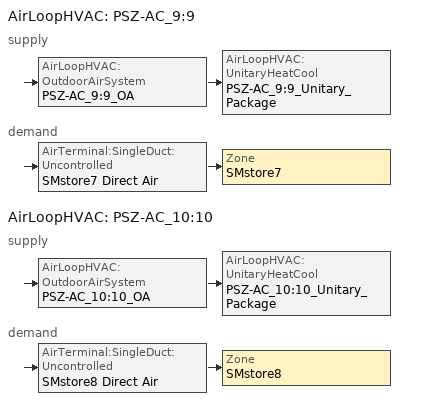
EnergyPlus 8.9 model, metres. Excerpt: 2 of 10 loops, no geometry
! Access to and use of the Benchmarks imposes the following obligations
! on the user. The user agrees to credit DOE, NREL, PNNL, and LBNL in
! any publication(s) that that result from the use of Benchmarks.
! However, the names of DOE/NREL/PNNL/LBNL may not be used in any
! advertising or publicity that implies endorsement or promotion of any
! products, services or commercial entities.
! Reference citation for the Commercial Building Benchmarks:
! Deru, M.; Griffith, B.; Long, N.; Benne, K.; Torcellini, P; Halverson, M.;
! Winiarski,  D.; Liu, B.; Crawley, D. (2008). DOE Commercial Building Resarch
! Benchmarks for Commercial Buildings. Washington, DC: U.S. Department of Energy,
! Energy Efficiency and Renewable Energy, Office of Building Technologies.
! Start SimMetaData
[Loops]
AirLoopHVAC 'PSZ-AC_9:9'
 supply: AirLoopHVAC:OutdoorAirSystem 'PSZ-AC_9:9_OA' > AirLoopHVAC:UnitaryHeatCool 'PSZ-AC_9:9_Unitary_Package'
 demand: AirTerminal:SingleDuct:Uncontrolled 'SMstore7 Direct Air' > Zone 'SMstore7'
AirLoopHVAC 'PSZ-AC_10:10'
 supply: AirLoopHVAC:OutdoorAirSystem 'PSZ-AC_10:10_OA' > AirLoopHVAC:UnitaryHeatCool 'PSZ-AC_10:10_Unitary_Package'
 demand: AirTerminal:SingleDuct:Uncontrolled 'SMstore8 Direct Air' > Zone 'SMstore8'
[DesignSpecification:OutdoorAir] Outdoor Air Method=Flow/Zone; Outdoor Air Flow per Zone Floor Area {m3/s-m2}=0; Outdoor Air Flow per Zone {m3/s}=0.2613
SZ DSOA SMstore7; SZ DSOA SMstore8
[Sizing:Zone] Zone Cooling Design Supply Air Temperature Input Method=SupplyAirTemperature; Zone Cooling Design Supply Air Temperature {C}=14; Zone Heating Design Supply Air Temperature Input Method=SupplyAirTemperature; Zone Heating Design Supply Air Temperature {C}=40; Zone Cooling Design Supply Air Humidity Ratio {kgWater/kgDryAir}=0.0085; Zone Heating Design Supply Air Humidity Ratio {kgWater/kgDryAir}=0.008; Zone Heating Sizing Factor=0; Zone Cooling Sizing Factor=0; Cooling Design Air Flow Method=DesignDayWithLimit; Cooling Minimum Air Flow {m3/s}=0; Cooling Minimum Air Flow Fraction=0; Heating Design Air Flow Method=DesignDay; Heating Design Air Flow Rate {m3/s}=0
Name | Design Specification Outdoor Air Object
SMstore7 | SZ DSOA SMstore7
SMstore8 | SZ DSOA SMstore8
[Sizing:System] Type of Load to Size On=Sensible; Design Outdoor Air Flow Rate {m3/s}=AUTOSIZE; Central Heating Maximum System Air Flow Ratio=1; Preheat Design Temperature {C}=7; Preheat Design Humidity Ratio {kgWater/kgDryAir}=0.008; Precool Design Temperature {C}=12.8; Precool Design Humidity Ratio {kgWater/kgDryAir}=0.008; Central Cooling Design Supply Air Temperature {C}=12.8; Central Heating Design Supply Air Temperature {C}=40; Type of Zone Sum to Use=NonCoincident; 100% Outdoor Air in Cooling=No; 100% Outdoor Air in Heating=No; Central Cooling Design Supply Air Humidity Ratio {kgWater/kgDryAir}=0.0085; Central Heating Design Supply Air Humidity Ratio {kgWater/kgDryAir}=0.008; Cooling Supply Air Flow Rate Method=DesignDay; Cooling Supply Air Flow Rate {m3/s}=0; Heating Supply Air Flow Rate Method=DesignDay; Heating Supply Air Flow Rate {m3/s}=0; Zone Maximum Outdoor Air Fraction=1; Cooling Design Capacity Method=CoolingDesignCapacity; Cooling Design Capacity {W}=autosize; Heating Design Capacity Method=HeatingDesignCapacity; Heating Design Capacity {W}=autosize; Central Cooling Capacity Control Method=VAV
PSZ-AC_9:9; PSZ-AC_10:10
[ZoneControl:Thermostat] Control Type Schedule=Dual Zone Control Type Sched
Name | Zone or ZoneList | Control 1
SMstore7 Thermostat | SMstore7 | SMstore7 DualSPSched
SMstore8 Thermostat | SMstore8 | SMstore8 DualSPSched
[ThermostatSetpoint:DualSetpoint] Heating Setpoint Temperature Schedule=HtgSetP_Sch; Cooling Setpoint Temperature Schedule=ClgSetP_Sch
SMstore7 DualSPSched; SMstore8 DualSPSched
[AirTerminal:SingleDuct:Uncontrolled] Availability Schedule=ALWAYS_ON; Maximum Air Flow Rate {m3/s}=AUTOSIZE
SMstore7 Direct Air; SMstore8 Direct Air
[Zone equipment]
SMstore7: SMstore7 Direct Air
SMstore8: SMstore8 Direct Air
[Fan:OnOff] Availability Schedule=HVACOperationSchd; Fan Total Efficiency=0.254; Pressure Rise {Pa}=330; Maximum Flow Rate {m3/s}=AUTOSIZE; Motor Efficiency=0.9; Motor In Airstream Fraction=1
PSZ-AC_9:9_Unitary_Package_fan; PSZ-AC_10:10_Unitary_Package_fan
[Coil:Cooling:DX:SingleSpeed] Availability Schedule=ALWAYS_ON; Gross Rated Total Cooling Capacity {W}=AUTOSIZE; Gross Rated Sensible Heat Ratio=AUTOSIZE; Gross Rated Cooling COP {W/W}=3.04924; Rated Air Flow Rate {m3/s}=AUTOSIZE
Name | Total Cooling Capacity Function of Temperature Curve | Total Cooling Capacity Function of Flow Fraction Curve | Energy Input Ratio Function of Temperature Curve | Energy Input Ratio Function of Flow Fraction Curve | Part Load Fraction Correlation Curve
PSZ-AC_9:9_Unitary_Package_CoolCoil | PSZ-AC_9:9_Unitary_PackagecoolCapFT | PSZ-AC_9:9_Unitary_PackagecoolFFF | PSZ-AC_9:9_Unitary_PackagecoolEIRFT | PSZ-AC_9:9_Unitary_PackagecoolEIRFFF | PSZ-AC_9:9_Unitary_PackagecoolPLR
PSZ-AC_10:10_Unitary_Package_CoolCoil | PSZ-AC_10:10_Unitary_PackagecoolCapFT | PSZ-AC_10:10_Unitary_PackagecoolFFF | PSZ-AC_10:10_Unitary_PackagecoolEIRFT | PSZ-AC_10:10_Unitary_PackagecoolEIRFFF | PSZ-AC_10:10_Unitary_PackagecoolPLR
[Coil:Heating:Fuel] Availability Schedule=ALWAYS_ON; Fuel Type=NaturalGas; Burner Efficiency=0.8; Nominal Capacity {W}=AUTOSIZE
PSZ-AC_9:9_Unitary_Package_HeatCoil; PSZ-AC_10:10_Unitary_Package_HeatCoil
[AirLoopHVAC:UnitaryHeatCool] Availability Schedule=ALWAYS_ON; Maximum Supply Air Temperature {C}=AUTOSIZE; Cooling Supply Air Flow Rate {m3/s}=AUTOSIZE; Heating Supply Air Flow Rate {m3/s}=AUTOSIZE; No Load Supply Air Flow Rate {m3/s}=AUTOSIZE; Fan Placement=BlowThrough; Dehumidification Control Type=None
Name | Controlling Zone or Thermostat Location | Supply Fan | Heating Coil | Cooling Coil
PSZ-AC_9:9_Unitary_Package | SMstore7 | PSZ-AC_9:9_Unitary_Package_fan | PSZ-AC_9:9_Unitary_Package_HeatCoil | PSZ-AC_9:9_Unitary_Package_CoolCoil
PSZ-AC_10:10_Unitary_Package | SMstore8 | PSZ-AC_10:10_Unitary_Package_fan | PSZ-AC_10:10_Unitary_Package_HeatCoil | PSZ-AC_10:10_Unitary_Package_CoolCoil
[Controller:OutdoorAir] Minimum Outdoor Air Flow Rate {m3/s}=AUTOSIZE; Maximum Outdoor Air Flow Rate {m3/s}=AUTOSIZE; Economizer Control Type=DifferentialDryBulb; Economizer Control Action Type=ModulateFlow; Economizer Maximum Limit Dry-Bulb Temperature {C}=28; Economizer Maximum Limit Enthalpy {J/kg}=64000; Economizer Minimum Limit Dry-Bulb Temperature {C}=0; Lockout Type=NoLockout; Minimum Limit Type=FixedMinimum; Minimum Outdoor Air Schedule=MinOA_Sched
PSZ-AC_9:9_OA_Controller; PSZ-AC_10:10_OA_Controller
[AirLoopHVAC] Design Supply Air Flow Rate {m3/s}=AUTOSIZE
PSZ-AC_9:9; PSZ-AC_10:10
[EnergyManagementSystem:Actuator] Actuated Component Type=Sizing:System; Actuated Component Control Type=Main Supply Volume Flow Rate
Name | Actuated Component Unique
PSZ_9_MainSupVdotSet | PSZ-AC_9:9
PSZ_10_MainSupVdotSet | PSZ-AC_10:10
[EnergyManagementSystem:InternalVariable] Internal Data Type=Intermediate Air System Main Supply Volume Flow Rate
Name | Internal Data Index Key
PSZ_9_CalcMainSupVdot | PSZ-AC_9:9
PSZ_10_CalcMainSupVdot | PSZ-AC_10:10
[SetpointManager:SingleZone:Reheat] Control Variable=Temperature; Minimum Supply Air Temperature {C}=10; Maximum Supply Air Temperature {C}=50
Name | Control Zone | Setpoint Node or NodeList
SupAirTemp MngrSMstore7 | SMstore7 | PSZ-AC_9:9 Supply Equipment Outlet Node
SupAirTemp MngrSMstore8 | SMstore8 | PSZ-AC_10:10 Supply Equipment Outlet Node
[SetpointManager:MixedAir] Control Variable=Temperature
Name | Setpoint Node or NodeList
PSZ-AC_9:9_OAMixed Air Temp Manager | PSZ-AC_9:9_OA-PSZ-AC_9:9_Unitary_PackageNode
PSZ-AC_10:10_OAMixed Air Temp Manager | PSZ-AC_10:10_OA-PSZ-AC_10:10_Unitary_PackageNode
[ComponentCost:LineItem]
Name | Line Item Type | Item | Cost per Each {$} | Quantity | Cost per Unit of Output Capacity {$/kW}
Infiltration:SMstore7 | General | SMstore7 | 1 | 0.0777
People:SMstore7 | General | SMstore7 | 1 | 28.1322
LIGHTING EQUIP:SMstore7 | Lights | SMstore7 |  |  | 1
ElectricEquipment:SMstore7:MiscPlug | General | SMstore7 | 1 | 0.749
Infiltration:SMstore8 | General | SMstore8 | 1 | 0.1128
People:SMstore8 | General | SMstore8 | 1 | 28.1322
LIGHTING EQUIP:SMstore8 | Lights | SMstore8 |  |  | 1
ElectricEquipment:SMstore8:MiscPlug | General | SMstore8 | 1 | 0.749
[Schedule:Compact]
ALWAYS_ON; MinOA_Sched: Through: 12/31, For: AllDays, Until: 24:00, 1
HVACOperationSchd: Through: 12/31, For: Weekdays SummerDesignDay, Until: 06:00, 0, Until: 21:00, 1, Until: 24:00, 0, For: Saturday WinterDesignDay, Until: 06:00, 0, Until: 22:00, 1, Until: 24:00, 0, For: Sunday Holidays AllOtherDays, Until: 08:00, 0, Until: 19:00, 1, Until: 24:00, 0
HTGSETP_SCH: Through: 12/31, For: Weekdays, Until: 06:00, 15.6, Until: 21:00, 21, Until: 24:00, 15.6, For SummerDesignDay, Until: 24:00, 15.6, For WinterDesignDay, Until: 24:00, 21, For: Saturday, Until: 06:00, 15.6, Until: 22:00, 21, Until: 24:00, 15.6, For: Sunday Holidays AllOtherDays, Until:  8:00, 15.6, Until: 19:00, 21, Until: 24:00, 15.6
CLGSETP_SCH: Through: 12/31, For: Weekdays SummerDesignDay, Until: 06:00, 30, Until: 21:00, 24, Until: 24:00, 30, For: Saturday, Until: 06:00, 30, Until: 22:00, 24, Until: 24:00, 30, For WinterDesignDay, Until: 24:00, 30, For: Sunday Holidays AllOtherDays, Until: 8:00, 30, Until: 19:00, 24, Until: 24:00, 30
Dual Zone Control Type Sched: Through: 12/31, For: AllDays, Until: 24:00, 4
[Curve:Quadratic]
Name | Coefficient1 Constant | Coefficient2 x | Coefficient3 x**2 | Minimum Value of x | Maximum Value of x
PSZ-AC_9:9_Unitary_PackagecoolFFF; PSZ-AC_10:10_Unitary_PackagecoolFFF | 0.8 | 0.2 | 0 | 0.5 | 1.5
PSZ-AC_9:9_Unitary_PackagecoolEIRFFF; PSZ-AC_10:10_Unitary_PackagecoolEIRFFF | 1.156 | -0.1816 | 0.0256 | 0.5 | 1.5
PSZ-AC_9:9_Unitary_PackagecoolPLR; PSZ-AC_10:10_Unitary_PackagecoolPLR | 0.75 | 0.25 | 0 | 0 | 1
[Curve:Biquadratic] Minimum Value of x=12.77778; Maximum Value of x=23.88889; Minimum Value of y=18; Maximum Value of y=46.11111; Input Unit Type for X=Temperature; Input Unit Type for Y=Temperature; Output Unit Type=Dimensionless
Name | Coefficient1 Constant | Coefficient2 x | Coefficient3 x**2 | Coefficient4 y | Coefficient5 y**2 | Coefficient6 x*y
PSZ-AC_9:9_Unitary_PackagecoolCapFT; PSZ-AC_10:10_Unitary_PackagecoolCapFT | 0.766956 | 0.0107756 | -4.14703e-05 | 0.00134961 | -0.000261144 | 0.000457488
PSZ-AC_9:9_Unitary_PackagecoolEIRFT; PSZ-AC_10:10_Unitary_PackagecoolEIRFT | 0.297145 | 0.0430933 | -0.000748766 | 0.00597727 | 0.000482112 | -0.000956448
